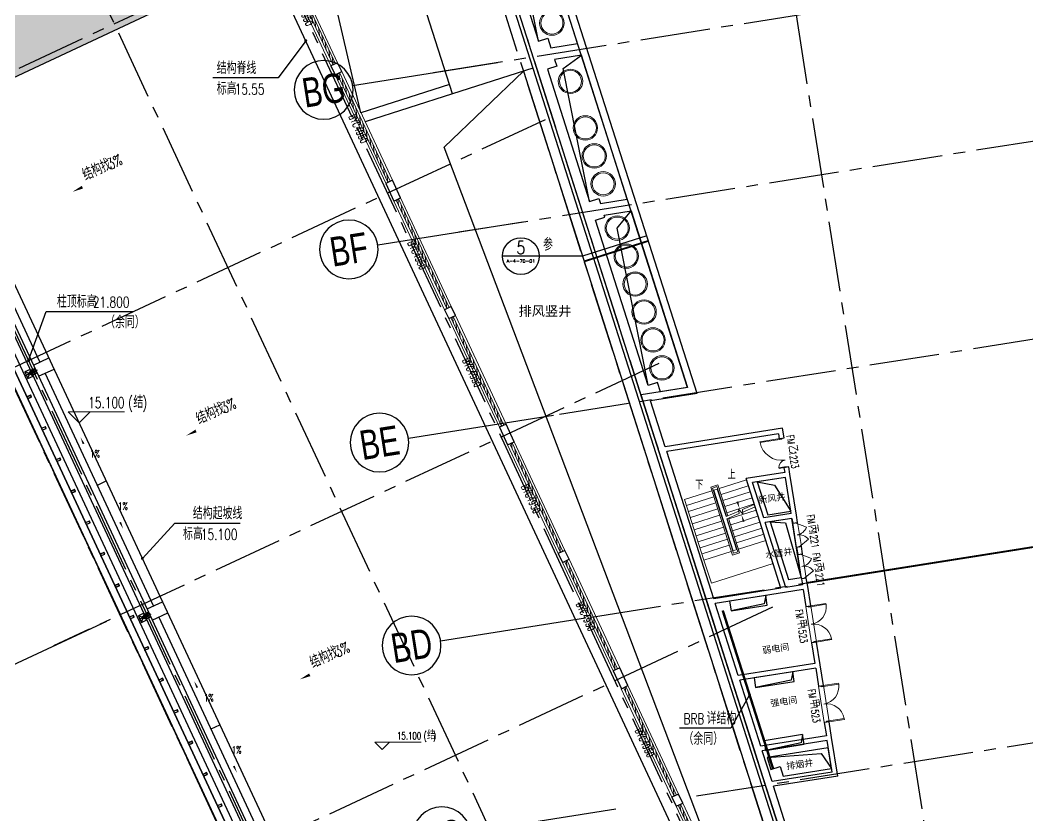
# Model space of a CAD drawing. Extents: x 162590 to 1345090, y -237084 to 1504616.
# Drawn here: x 666498 to 707707, y 131948 to 164484 of the extents above; entities that cross this region are included whole.
import ezdxf
from ezdxf.enums import TextEntityAlignment as Align

# ---------------------------------------------------------------- set-up
doc = ezdxf.new("R2010")
doc.units = 0
doc.linetypes.add('CENTER2', pattern=[28.575, 19.05, -3.175, 3.175, -3.175])
doc.layers.get('0').update_dxf_attribs({"color": 8})
doc.layers.get('Defpoints').update_dxf_attribs({"color": 8})
for name, color, linetype in [('#幕墙线-平面', 8, 'Continuous'), ('#标注', 8, 'Continuous'), ('#轴线', 8, 'CENTER2'), ('A-FLOR', 8, 'Continuous'), ('A-FLOR-PIPE', 8, 'Continuous'), ('A-FLOR-SPCL', 8, 'Continuous'), ('A-FLOR-UNDR', 8, 'Continuous'), ('A-Hole', 8, 'Continuous'), ('CURTWALL', 8, 'Continuous'), ('DIM_IDEN', 8, 'Continuous'), ('DIM_LEAD', 8, 'Continuous'), ('DOOR_FIRE_TEXT', 8, 'Continuous'), ('WALL', 8, 'Continuous'), ('WINDOW_TEXT', 8, 'Continuous'), ('xx', 8, 'Continuous'), ('建-填充', 8, 'Continuous'), ('数据中心轮廓线', 8, 'Continuous')]:
    doc.layers.add(name, color=color, linetype=linetype)
for name, color, linetype, lineweight in [('A-WALL', 8, 'Continuous', 50), ('DIM_ELEV', 8, 'Continuous', 5), ('DIM_SYMB', 8, 'Continuous', 5), ('DOOR_FIRE', 8, 'Continuous', 13), ('E-建筑条件', 8, 'Continuous', 9), ('PUB_TEXT', 8, 'Continuous', 5), ('STAIR', 8, 'Continuous', 9), ('WINDOW', 8, 'Continuous', 13), ('阻尼器布置', 8, 'Continuous', 9)]:
    doc.layers.add(name, color=color, linetype=linetype, lineweight=lineweight)
doc.styles.add('_TCH_DIM', font='SIMPLEX', dxfattribs={"bigfont": 'GBCBIG'})
doc.styles.add('_TCH_LABEL', font='COMPLEX', dxfattribs={"bigfont": 'GBCBIG'})
doc.styles.add('_TCH_WINDOW', font='SIMPLEX', dxfattribs={"height": 3.5, "bigfont": 'GBCBIG'})
doc.styles.add('JHZX', font='jrs.shx', dxfattribs={"width": 0.6, "bigfont": 'jhz.shx'})
doc.styles.get("Standard").update_dxf_attribs({"font": 'arial.ttf'})
doc.dimstyles.new('JZBZ-300', dxfattribs={"dimscale": 300, "dimtxt": 3, "dimasz": 1.5, "dimexe": 1, "dimexo": 1, "dimgap": 0.5, "dimtad": 1, "dimdec": 0, "dimdsep": 46, "dimtxsty": 'JHZX', "dimblk1": 'ARCHTICK', "dimblk2": 'ARCHTICK', "dimsah": 1, "dimcen": 0, "dimclrd": 1, "dimclre": 1, "dimclrt": 2, "dimadec": 3, "dimazin": 2, "dimtfac": 1, "dimtdec": 0, "dimtix": 1, "dimtmove": 0, "dimatfit": 3, "dimfxl": 1, "dimtolj": 1, "dimlwd": -1, "dimlwe": -1, "dimarcsym": 1})

# ---------------------------------------------------------------- blocks, each defined once
blk = doc.blocks.new('ysd-w')
at = {"layer": 'A-FLOR-PIPE'}
blk.add_circle((0, 190), 50, dxfattribs=at)
at = {"layer": 'A-FLOR-SPCL'}
for p, q in [((-150, 340), (-35, 225)), ((-150, 100), (-43, 164)), ((35, 225), (150, 340)), ((150, 100), (43, 164))]:
    blk.add_line(p, q, dxfattribs=at)
at = {"layer": 'A-FLOR-SPCL', "ltscale": 0.2}
for p, q in [((-100, 100), (100, -100)), ((-100, -100), (100, 100)), ((0, -150), (0, 390))]:
    blk.add_line(p, q, dxfattribs=at)
at = {"layer": 'A-FLOR-SPCL'}
for points in [[(-150, 100), (150, 100), (150, 340), (-150, 340)], [(-100, -100), (100, -100), (100, 100), (-100, 100)]]:
    blk.add_lwpolyline(points, close=True, dxfattribs=at)
blk = doc.blocks.new('rain-3F')
at = {"layer": '建-填充'}
h = blk.add_hatch(dxfattribs=at)
h.set_pattern_fill('沙地', color=256, scale=200)
h.set_pattern_definition([(0, (-2140296.98, 1263610.29), (200, 200), [0, -400])])
edge = h.paths.add_edge_path()
edge.add_line((-84875, 184380), (-62718, 194712))
edge.add_line((-62718, 194712), (-64614, 200653))
edge.add_arc((0, 0), 210800, 107.84949, 112.75032)
edge.add_arc((-78776, 187910), 7046, 112.9165, 210.0582)
at = {"layer": 'A-FLOR-PIPE'}
for p, q in [((-65660, 145067), (-84153, 184725)), ((-79866, 174587), (-84304, 184103)), ((-80135, 174453), (-79501, 174749)), ((-79924, 174000), (-79289, 174296)), ((-75218, 164617), (-79655, 174133)), ((-77518, 169550), (-77155, 169719)), ((-75486, 164484), (-74852, 164780)), ((-75275, 164031), (-74641, 164327)), ((-70569, 154648), (-75006, 164164)), ((-72869, 159581), (-72506, 159750))]:
    blk.add_line(p, q, dxfattribs=at)
at = {"layer": 'DIM_SYMB'}
for points in [[(-75786, 182826, 0, 0, 0), (-78541, 181541, 0, 120, 0), (-78133, 181731, 0, 0, 0)], [(-71137, 172856, 0, 0, 0), (-73892, 171572, 0, 120, 0), (-73484, 171762, 0, 0, 0)], [(-77548, 170088, 0, 0, 0), (-78211, 171510, 0, 80, 0), (-78084, 171238, 0, 0, 0)], [(-77125, 169181, 0, 0, 0), (-76462, 167759, 0, 80, 0), (-76589, 168031, 0, 0, 0)], [(-66489, 162887, 0, 0, 0), (-69243, 161602, 0, 120, 0), (-68836, 161792, 0, 0, 0)], [(-72899, 160118, 0, 0, 0), (-73562, 161540, 0, 80, 0), (-73435, 161268, 0, 0, 0)], [(-72476, 159212, 0, 0, 0), (-71813, 157790, 0, 80, 0), (-71940, 158062, 0, 0, 0)]]:
    blk.add_lwpolyline(points, format="xyseb", dxfattribs=at)
at = {"layer": 'A-FLOR-PIPE', "rotation": 114.9999999999201}
for p in [(-80120, 174184), (-75471, 164215)]:
    blk.add_blockref('ysd-w', p, dxfattribs=at)
at = {"layer": 'PUB_TEXT', "style": '_TCH_DIM', "width": 0.705882}
for p in [(-76987, 182439), (-72339, 172470), (-67690, 162500)]:
    blk.add_text('3%', height=446.2, rotation=25, dxfattribs=at).set_placement(p)
at = {"layer": 'PUB_TEXT', "style": '_TCH_DIM'}
for p in [(-77990, 181972), (-73341, 172003), (-68692, 162033)]:
    blk.add_text('结构找', height=506.4, rotation=25, dxfattribs=at).set_placement(p)
at = {"layer": 'PUB_TEXT', "style": '_TCH_DIM', "width": 0.705882}
for p in [(-77811, 170676), (-76676, 168541), (-73162, 160706), (-72028, 158571)]:
    blk.add_text('1%', height=297.5, dxfattribs=at).set_placement(p)
blk = doc.blocks.new('Hole-2F')
at = {"layer": 'A-Hole'}
for points in [[(-49162, 168484), (-49381, 169866), (-50532, 169684), (-50101, 168335)], [(-50009, 168046), (-49255, 165685), (-48732, 165768), (-49115, 168187)], [(-50184, 165031), (-51666, 164797), (-51603, 164402), (-50122, 164636)], [(-49083, 161915), (-50664, 161665), (-50601, 161270), (-49021, 161520)], [(-48677, 159347), (-50257, 159097), (-50194, 158702), (-48614, 158952)]]:
    blk.add_lwpolyline(points, close=True, dxfattribs=at)
for points in [[(-50532, 169684), (-49822, 169541), (-49162, 168484)], [(-50009, 168046), (-49383, 168003), (-48732, 165768)], [(-50184, 165031), (-50250, 164694), (-51603, 164402)], [(-49083, 161915), (-49149, 161578), (-50601, 161270)], [(-48677, 159347), (-48742, 159010), (-50194, 158702)], [(-49474, 157651), (-47496, 157965), (-47629, 158804), (-50134, 158408), (-49979, 157919), (-49601, 158042), (-49474, 157651)], [(-50134, 158408), (-47917, 158569), (-47496, 157965)]]:
    blk.add_lwpolyline(points, dxfattribs=at)
blk = doc.blocks.new('chimney')
at = {"layer": 'A-Hole'}
for points in [[(-58978, 187431), (-57878, 187606), (-60139, 194689), (-61638, 194452), (-59485, 187698), (-59104, 187819), (-58978, 187431)], [(-59482, 187699), (-60756, 194157), (-60139, 194689)], [(-57392, 181148), (-58470, 186590), (-57724, 187124)], [(-54993, 173630), (-56257, 180058), (-55694, 180763)]]:
    blk.add_lwpolyline(points, dxfattribs=at)
for points in [[(-56947, 181071), (-55848, 181245), (-57724, 187124), (-58822, 186950), (-58734, 186680), (-59115, 186557), (-57392, 181148), (-57011, 181269)], [(-54992, 173628), (-57148, 180385), (-56767, 180507), (-56794, 180589), (-55694, 180763), (-53388, 173535), (-54488, 173361), (-54614, 173751)]]:
    blk.add_lwpolyline(points, close=True, dxfattribs=at)
at = {"layer": 'E-建筑条件'}
for centre, radius in [((-60756, 194157), 500), ((-60756, 194157), 450), ((-60392, 193014), 500), ((-60392, 193014), 450), ((-60027, 191871), 500), ((-60027, 191871), 450), ((-59662, 190728), 500), ((-59662, 190728), 450), ((-59297, 189585), 500), ((-59297, 189585), 450), ((-58932, 188441), 500), ((-58932, 188441), 450), ((-58172, 186060), 500), ((-58172, 186060), 450), ((-57564, 184155), 500), ((-57564, 184155), 450), ((-57199, 183011), 500), ((-57199, 183011), 450), ((-56834, 181868), 500), ((-56834, 181868), 450), ((-56257, 180058), 500), ((-56257, 180058), 450), ((-55892, 178915), 500), ((-55892, 178915), 450), ((-55527, 177772), 500), ((-55527, 177772), 450), ((-55162, 176628), 500), ((-55162, 176628), 450), ((-54797, 175485), 500), ((-54797, 175485), 450), ((-54433, 174342), 500), ((-54433, 174342), 450)]:
    blk.add_circle(centre, radius, dxfattribs=at)
blk = doc.blocks.new('BRB-group')
at = {"layer": 'DIM_LEAD'}
for p, q in [((-50847, 160967), (-51621, 159612)), ((-51621, 159612), (-53707, 159612))]:
    blk.add_line(p, q, dxfattribs=at)
at = {"layer": 'DIM_LEAD', "const_width": 60}
blk.add_lwpolyline([(-50832, 160993, 1), (-50861, 160941, 1)], format="xyb", close=True, dxfattribs=at)
at = {"layer": '阻尼器布置', "ltscale": 0.5, "const_width": 100}
blk.add_lwpolyline([(-49886, 157948), (-51945, 164421)], dxfattribs=at)
at = {"layer": 'PUB_TEXT', "style": '_TCH_DIM'}
for s, p in [('详结构', (-52605, 159769)), ('（余同）', (-53550, 158929))]:
    blk.add_text(s, height=506.4, dxfattribs=at).set_placement(p)
at = {"layer": 'PUB_TEXT', "style": '_TCH_DIM', "width": 0.705882}
blk.add_text('BRB', height=446.2, dxfattribs=at).set_placement((-53550, 159769))
blk = doc.blocks.new('$WINLIB2D$00000039')
for points in [[(-0.5, 0.5), (-0.5, -0.5)], [(0.5, 0.5), (-0.5, 0.5)], [(0.5, -0.5), (0.5, 0.5)], [(-0.5, 0.1667), (0.5, 0.1667)], [(-0.3839, -0.1667), (-0.448, 0.1667)], [(-0.3159, -0.1667), (-0.38, 0.1667)], [(-0.2479, -0.1667), (-0.312, 0.1667)], [(-0.1799, -0.1667), (-0.244, 0.1667)], [(-0.1119, -0.1667), (-0.176, 0.1667)], [(-0.0439, -0.1667), (-0.108, 0.1667)], [(0.0241, -0.1667), (-0.04, 0.1667)], [(0.0921, -0.1667), (0.028, 0.1667)], [(0.16, -0.1667), (0.0959, 0.1667)], [(0.228, -0.1667), (0.1639, 0.1667)], [(0.296, -0.1667), (0.2319, 0.1667)], [(0.364, -0.1667), (0.2999, 0.1667)], [(0.432, -0.1667), (0.3679, 0.1667)], [(0.5, -0.1667), (0.4359, 0.1667)], [(-0.4519, -0.1667), (-0.5, 0.0836)], [(-0.5, -0.1667), (0.5, -0.1667)], [(0.5, -0.5), (-0.5, -0.5)]]:
    blk.add_lwpolyline(points)
blk = doc.blocks.new('$DorLib2D$00000225')
for p, q in [((0.475, -0.001), (0.475, 0.752)), ((0.475, 0.752), (0.5, 0.752)), ((0.5, -0.001), (0.5, 0.752)), ((-0.5, 0), (-0.5, 0.252)), ((-0.475, 0.252), (-0.5, 0.252)), ((-0.475, 0), (-0.475, 0.252)), ((-0.475, 0), (-0.5, 0)), ((0.475, -0.001), (0.5, -0.001))]:
    blk.add_line(p, q)
for centre, radius, start, end in [((0.505, -0.002), 0.755, 92.2493, 179.7238), ((-0.501, 0.003), 0.251, 359.7899, 84.0974)]:
    blk.add_arc(centre, radius, start, end)
blk = doc.blocks.new('$DorLib2D$00000002')
for p, q in [((-0.5, 0), (-0.5, 0.4875)), ((-0.475, 0.4875), (-0.5, 0.4875)), ((-0.475, 0), (-0.475, 0.4875)), ((0.475, 0), (0.475, 0.4875)), ((0.475, 0.4875), (0.5, 0.4875)), ((0.5, 0), (0.5, 0.4875)), ((-0.5, 0), (-0.475, 0)), ((0.5, 0), (0.475, 0))]:
    blk.add_line(p, q)
for centre, start, end in [((-0.4875, 0), 0, 88.53072), ((0.4875, 0), 91.46928, 180)]:
    blk.add_arc(centre, 0.4875, start, end)
blk = doc.blocks.new('$DorLib2D$00000231')
for p, q in [((-0.5, 0), (-0.25, 0.433)), ((0.5, 0), (0.25, 0.433))]:
    blk.add_line(p, q)
for centre, start, end in [((-0.5, 0), 0, 60), ((0.5, 0), 120, 180)]:
    blk.add_arc(centre, 0.5, start, end)
blk = doc.blocks.new('A$C4b599ed2')
at = {"layer": 'A-FLOR'}
blk.add_line((-52236, -58931), (-70493, -19778), dxfattribs=at)
blk.add_lwpolyline([(-84876, -26320), (-62369, -15769), (-64234, -9925, 0.021897), (-81521, -16300, 0.451211), (-84876, -26320, -9.255659)], format="xyb", dxfattribs=at)
at = {"layer": 'A-FLOR-UNDR'}
for p, q in [((-45059, -69516), (-64213, -9498)), ((-60090, -24226), (-47621, -63295)), ((-59709, -24105), (-47240, -63174)), ((-63117, -24773), (-66742, -25929)), ((-62995, -25154), (-66571, -26295)), ((-65130, -69611), (-85521, -25883))]:
    blk.add_line(p, q, dxfattribs=at)
for points in [[(-62164, -16411), (-59709, -24105), (-62995, -25154), (-64955, -19015), (-69852, -19259)], [(-66742, -25929), (-68029, -20392), (-64955, -19015)], [(-51447, -58729), (-63332, -27330), (-60090, -24226)]]:
    blk.add_lwpolyline(points, dxfattribs=at)
at = {"layer": 'A-WALL', "const_width": 75}
blk.add_lwpolyline([(-8495, -38812), (-48496, -45148)], dxfattribs=at)
at = {"layer": 'CURTWALL'}
blk.add_lwpolyline([(-1, -62800, -0.065775), (38410, -67875, 0.399227), (47733, -62819), (62643, -16931, 0.425761), (57410, -7141, 0.169589), (-81792, -15655, 0.425761), (-85792, -26010), (-65402, -69738, 0.399227), (-55532, -73621, -0.096522), (-1, -62800, -0.094813)], format="xyb", dxfattribs=at)
at = {"layer": 'DIM_ELEV'}
for p, q in [((-78261, -38611), (-78711, -38161)), ((-78711, -38161), (-76407, -38161)), ((-78261, -38611), (-77811, -38161)), ((-65877, -51957), (-66177, -51657)), ((-66177, -51657), (-64277, -51657)), ((-65877, -51957), (-65577, -51657))]:
    blk.add_line(p, q, dxfattribs=at)
at = {"layer": 'DIM_IDEN'}
for p, q in [((-55057, -30951), (-57677, -31787)), ((-59451, -31787), (-60951, -31787)), ((-57677, -31787), (-59451, -31787))]:
    blk.add_line(p, q, dxfattribs=at)
at = {"layer": 'DIM_IDEN', "const_width": 75}
blk.add_lwpolyline([(-54989, -31165), (-57608, -32001)], dxfattribs=at)
at = {"layer": 'DIM_IDEN'}
blk.add_circle((-60201, -31787), 750, dxfattribs=at)
at = {"layer": 'DIM_LEAD'}
for p, q in [((-69000, -22979), (-70127, -24501)), ((-70127, -24501), (-72797, -24501)), ((-80333, -36062), (-79610, -34051)), ((-79610, -34051), (-76041, -34051)), ((-75680, -44146), (-74353, -42708)), ((-74353, -42708), (-71684, -42708))]:
    blk.add_line(p, q, dxfattribs=at)
at = {"layer": 'DIM_LEAD', "const_width": 60}
for points in [[(-68982, -22955, 1), (-69018, -23003, 1)], [(-80343, -36091, 1), (-80322, -36034, 1)], [(-75701, -44168, 1), (-75660, -44124, 1)]]:
    blk.add_lwpolyline(points, format="xyb", close=True, dxfattribs=at)
at = {"layer": 'DIM_SYMB', "elevation": -1683}
for points in [[(-51614, -40998, 0, 0, 0), (-51259, -42113, 0, 80, 0), (-51350, -41827, 0, 0, 0)], [(-52948, -41424, 0, 0, 0), (-51966, -44501, 0, 0, 0), (-50632, -44075, 0, 0, 0), (-51180, -42361, 0, 80, 0), (-51088, -42646, 0, 0, 0)]]:
    blk.add_lwpolyline(points, format="xyseb", dxfattribs=at)
at = {"layer": 'DOOR_FIRE'}
for p, q in [((-48928, -43698), (-49085, -42710)), ((-48731, -43667), (-48887, -42679)), ((-48725, -44982), (-48882, -43994)), ((-48528, -44951), (-48684, -43963)), ((-48311, -47599), (-48545, -46118)), ((-48113, -47568), (-48348, -46086)), ((-47794, -50859), (-48029, -49377)), ((-47597, -50827), (-47831, -49346))]:
    blk.add_line(p, q, dxfattribs=at)
at = {"layer": 'STAIR'}
for p, q in [((-52438, -41230), (-52143, -41135)), ((-52143, -41135), (-51738, -42404)), ((-50979, -40932), (-52094, -41288)), ((-50900, -41180), (-52015, -41536)), ((-50979, -40932), (-50657, -41943)), ((-53504, -41738), (-52389, -41382)), ((-51550, -44011), (-52438, -41230)), ((-52363, -41269), (-52182, -41211)), ((-51511, -43936), (-52363, -41269)), ((-52332, -41364), (-52313, -41358)), ((-52170, -41312), (-52313, -41358)), ((-51523, -43835), (-52313, -41358)), ((-52253, -41612), (-52234, -41605)), ((-52182, -41211), (-51793, -42427)), ((-52151, -41306), (-52170, -41312)), ((-52170, -41312), (-51812, -42435)), ((-52072, -41554), (-52091, -41560)), ((-50821, -41428), (-51936, -41783)), ((-52714, -44215), (-53504, -41738)), ((-53425, -41986), (-52310, -41630)), ((-53346, -42233), (-52231, -41877)), ((-52174, -41859), (-52155, -41853)), ((-51993, -41801), (-52012, -41808)), ((-50742, -41675), (-51857, -42031)), ((-50663, -41923), (-51778, -42279)), ((-50657, -41943), (-51144, -42150)), ((-53267, -42481), (-52152, -42125)), ((-53188, -42729), (-52073, -42373)), ((-52095, -42107), (-52076, -42101)), ((-52016, -42355), (-51997, -42349)), ((-51914, -42049), (-51933, -42055)), ((-51835, -42297), (-51854, -42303)), ((-51291, -42213), (-51812, -42435)), ((-51276, -42315), (-51781, -42531)), ((-50584, -42171), (-51699, -42526)), ((-50505, -42418), (-51620, -42774)), ((-51119, -42327), (-51302, -42131)), ((-51302, -42131), (-51276, -42315)), ((-51144, -42150), (-51119, -42327)), ((-50626, -42038), (-51129, -42253)), ((-50626, -42038), (-50189, -43409)), ((-53109, -42976), (-51994, -42621)), ((-51937, -42602), (-51918, -42596)), ((-51858, -42850), (-51839, -42844)), ((-51781, -42531), (-51380, -43789)), ((-51756, -42545), (-51775, -42551)), ((-51763, -42523), (-51330, -43878)), ((-51707, -42499), (-51255, -43917)), ((-51677, -42792), (-51696, -42798)), ((-50426, -42666), (-51541, -43022)), ((-53030, -43224), (-51915, -42868)), ((-52951, -43472), (-51836, -43116)), ((-51779, -43098), (-51760, -43092)), ((-51598, -43040), (-51617, -43046)), ((-50347, -42914), (-51462, -43269)), ((-50268, -43161), (-51383, -43517)), ((-52872, -43719), (-51757, -43364)), ((-52793, -43967), (-51678, -43611)), ((-51700, -43345), (-51681, -43339)), ((-51621, -43593), (-51602, -43587)), ((-51519, -43288), (-51538, -43294)), ((-51440, -43535), (-51459, -43541)), ((-50189, -43409), (-51304, -43765)), ((-50189, -43409), (-51304, -43765)), ((-49885, -44362), (-50189, -43409)), ((-52714, -44215), (-51599, -43859)), ((-51599, -43859), (-52714, -44215)), ((-51255, -43917), (-51550, -44011)), ((-51361, -43783), (-51542, -43841)), ((-51542, -43841), (-51523, -43835)), ((-51330, -43878), (-51511, -43936)), ((-51361, -43783), (-51380, -43789)), ((-52714, -44215), (-52409, -45167)), ((-52409, -45167), (-49885, -44362))]:
    blk.add_line(p, q, dxfattribs=at)
at = {"layer": 'WALL'}
for p, q in [((-53389, -37165), (-60202, -15818)), ((-52997, -37407), (-59933, -15674)), ((-67697, -23881), (-67969, -24008)), ((-67528, -24244), (-67697, -23881)), ((-67969, -24008), (-67800, -24370)), ((-67800, -24370), (-67528, -24244)), ((-85249, -25756), (-64858, -69485)), ((-85067, -25672), (-64677, -69400)), ((-65457, -28684), (-65729, -28811)), ((-65729, -28811), (-65391, -29536)), ((-65119, -29410), (-65457, -28684)), ((-65391, -29536), (-65119, -29410)), ((-63048, -33850), (-63320, -33977)), ((-63320, -33977), (-63151, -34340)), ((-62879, -34213), (-63048, -33850)), ((-63151, -34340), (-62879, -34213)), ((-53389, -37165), (-55287, -37466)), ((-54560, -39745), (-55287, -37466)), ((-52997, -37407), (-54895, -37707)), ((-54295, -39587), (-54895, -37707)), ((-60808, -38654), (-61080, -38781)), ((-60470, -39379), (-60808, -38654)), ((-61080, -38781), (-60742, -39506)), ((-49497, -38827), (-54295, -39587)), ((-49664, -39056), (-54234, -39780)), ((-49664, -39056), (-49632, -39253)), ((-49435, -39222), (-49497, -38827)), ((-60742, -39506), (-60470, -39379)), ((-49632, -39253), (-49435, -39222)), ((-52576, -45961), (-54560, -39745)), ((-52312, -45803), (-54234, -39780)), ((-49413, -40636), (-50994, -40886)), ((-49247, -40407), (-49445, -40438)), ((-49445, -40438), (-49413, -40636)), ((-49200, -40703), (-49247, -40407)), ((-48934, -42383), (-49200, -40703)), ((-50436, -42636), (-50994, -40886)), ((-49382, -40834), (-50733, -41047)), ((-50271, -42493), (-50733, -41047)), ((-49147, -42315), (-49382, -40834)), ((-49147, -42315), (-50271, -42493)), ((-48887, -42679), (-48934, -42383)), ((-49564, -45368), (-50436, -42636)), ((-49116, -42513), (-50210, -42686)), ((-49364, -45336), (-50210, -42686)), ((-49116, -42513), (-49085, -42710)), ((-49085, -42710), (-48887, -42679)), ((-48731, -43667), (-48928, -43698)), ((-48684, -43963), (-48731, -43667)), ((-58399, -43820), (-58671, -43947)), ((-58671, -43947), (-58502, -44309)), ((-58230, -44182), (-58399, -43820)), ((-48928, -43698), (-48882, -43994)), ((-48882, -43994), (-48684, -43963)), ((-58502, -44309), (-58230, -44182)), ((-48686, -45229), (-49364, -45336)), ((-48528, -44951), (-48725, -44982)), ((-48725, -44982), (-48686, -45229)), ((-48473, -45296), (-48528, -44951)), ((-48348, -46086), (-48473, -45296)), ((-49564, -45368), (-52312, -45803)), ((-49418, -45547), (-52250, -45996)), ((-48655, -45426), (-49418, -45547)), ((-48655, -45426), (-48545, -46118)), ((-51576, -49094), (-52576, -45961)), ((-51312, -48935), (-52250, -45996)), ((-48545, -46118), (-48348, -46086)), ((-48113, -47568), (-48311, -47599)), ((-48311, -47599), (-48178, -48439)), ((-47964, -48506), (-48113, -47568)), ((-56159, -48623), (-56431, -48750)), ((-55821, -49348), (-56159, -48623)), ((-48178, -48439), (-51312, -48935)), ((-47831, -49346), (-47964, -48506)), ((-56431, -48750), (-56093, -49475)), ((-48146, -48636), (-51250, -49128)), ((-48146, -48636), (-48029, -49377)), ((-56093, -49475), (-55821, -49348)), ((-50654, -51985), (-51576, -49094)), ((-50389, -51826), (-51250, -49128)), ((-48029, -49377), (-47831, -49346)), ((-47597, -50827), (-47794, -50859)), ((-47794, -50859), (-47708, -51402)), ((-47495, -51469), (-47597, -50827)), ((-47708, -51402), (-50389, -51826)), ((-47245, -53050), (-47495, -51469)), ((-47677, -51599), (-50328, -52019)), ((-47474, -52883), (-47677, -51599)), ((-50192, -53430), (-50654, -51985)), ((-49928, -53272), (-50328, -52019)), ((-47474, -52883), (-49928, -53272)), ((-47245, -53050), (-49866, -53465)), ((-47255, -62634), (-50192, -53430)), ((-46969, -62542), (-49866, -53465)), ((-53750, -53789), (-54022, -53916)), ((-54022, -53916), (-53853, -54279)), ((-53581, -54152), (-53750, -53789)), ((-53853, -54279), (-53581, -54152))]:
    blk.add_line(p, q, dxfattribs=at)
at = {"layer": '数据中心轮廓线'}
blk.add_lwpolyline([(57491, -6852, 0.169589), (-81908, -15378, 0.425761), (-86064, -26137), (-65674, -69865, 0.399227), (-55419, -73899, -0.163334), (38332, -68165, 0.399227), (48018, -62911), (62928, -17024, 0.425761)], format="xyb", close=True, dxfattribs=at)
at = {"layer": 'A-FLOR-SPCL'}
blk.add_blockref('rain-3F', (-1, -210700), dxfattribs=at)
at = {"layer": 'A-Hole'}
for name in ['chimney', 'Hole-2F']:
    blk.add_blockref(name, (-1, -210700), dxfattribs=at)
at = {"layer": 'DOOR_FIRE', "zscale": 200}
for name, p, xscale, yscale, rotation in [('$DorLib2D$00000225', (-49440, -39830), 1200, 1200, 99.00000000002241), ('$DorLib2D$00000231', (-48908, -43188), 999.9999999999998, 999.9999999999998, 279.0000000000199), ('$DorLib2D$00000231', (-48705, -44472), 999.9999999999998, 999.9999999999998, 279.0000000000199), ('$DorLib2D$00000002', (-48329, -46843), -1500, 1500, 279.0000000000219), ('$DorLib2D$00000002', (-47813, -50102), -1500, 1500, 279.0000000000207)]:
    blk.add_blockref(name, p, dxfattribs=dict(at, xscale=xscale, yscale=yscale, rotation=rotation))
at = {"layer": 'WINDOW'}
ref = blk.add_blockref('$WINLIB2D$00000039', (-68868, -21724), dxfattribs=dict(at, xscale=4900, yscale=300, zscale=4900, rotation=294.9999999999864))
ref.add_attrib('A', 'BYC4950', (-69495, -21266), dxfattribs={"layer": 'WINDOW_TEXT', "height": 297.5, "rotation": 295, "style": '_TCH_WINDOW', "width": 0.705882})
ref = blk.add_blockref('$WINLIB2D$00000039', (-66628, -26527), dxfattribs=dict(at, xscale=4900, yscale=300, zscale=4900, rotation=294.9999999999864))
ref.add_attrib('A', 'BYC4950', (-67255, -26070), dxfattribs={"layer": 'WINDOW_TEXT', "height": 297.5, "rotation": 295, "style": '_TCH_WINDOW', "width": 0.705882})
ref = blk.add_blockref('$WINLIB2D$00000039', (-64219, -31693), dxfattribs=dict(at, xscale=4900, yscale=300, zscale=4900, rotation=294.9999999999864))
ref.add_attrib('A', 'BYC4950', (-64847, -31236), dxfattribs={"layer": 'WINDOW_TEXT', "height": 297.5, "rotation": 295, "style": '_TCH_WINDOW', "width": 0.705882})
ref = blk.add_blockref('$WINLIB2D$00000039', (-61979, -36497), dxfattribs=dict(at, xscale=4900, yscale=300, zscale=4900, rotation=294.9999999999864))
ref.add_attrib('A', 'BYC4950', (-62607, -36039), dxfattribs={"layer": 'WINDOW_TEXT', "height": 297.5, "rotation": 295, "style": '_TCH_WINDOW', "width": 0.705882})
ref = blk.add_blockref('$WINLIB2D$00000039', (-59571, -41663), dxfattribs=dict(at, xscale=4900, yscale=300, zscale=4900, rotation=294.9999999999864))
ref.add_attrib('A', 'BYC4950', (-60198, -41205), dxfattribs={"layer": 'WINDOW_TEXT', "height": 297.5, "rotation": 295, "style": '_TCH_WINDOW', "width": 0.705882})
ref = blk.add_blockref('$WINLIB2D$00000039', (-57331, -46466), dxfattribs=dict(at, xscale=4900, yscale=300, zscale=4900, rotation=294.9999999999864))
ref.add_attrib('A', 'BYC4950', (-57958, -46008), dxfattribs={"layer": 'WINDOW_TEXT', "height": 297.5, "rotation": 295, "style": '_TCH_WINDOW', "width": 0.705882})
ref = blk.add_blockref('$WINLIB2D$00000039', (-54922, -51632), dxfattribs=dict(at, xscale=4900, yscale=300, zscale=4900, rotation=294.9999999999864))
ref.add_attrib('A', 'BYC4950', (-55549, -51174), dxfattribs={"layer": 'WINDOW_TEXT', "height": 297.5, "rotation": 295, "style": '_TCH_WINDOW', "width": 0.705882})
ref = blk.add_blockref('$WINLIB2D$00000039', (-52682, -56436), dxfattribs=dict(at, xscale=4900, yscale=300, zscale=4900, rotation=294.9999999999864))
ref.add_attrib('A', 'BYC4950', (-53309, -55978), dxfattribs={"layer": 'WINDOW_TEXT', "height": 297.5, "rotation": 295, "style": '_TCH_WINDOW', "width": 0.705882})
at = {"layer": 'xx'}
blk.add_blockref('BRB-group', (-1, -210700), dxfattribs=at)
at = {"layer": 'DOOR_FIRE_TEXT', "style": '_TCH_WINDOW', "width": 0.705882}
for s, p in [('FM', (-49344, -39124)), ('1223', (-49240, -39781)), ('FM', (-48511, -42379)), ('1221', (-48407, -43036)), ('FM', (-48285, -43940)), ('1221', (-48181, -44597)), ('FM', (-48984, -46255)), ('1523', (-48880, -46913)), ('FM', (-48468, -49515)), ('1523', (-48364, -50172))]:
    blk.add_text(s, height=297.5, rotation=279, dxfattribs=at).set_placement(p)
at = {"layer": 'DOOR_FIRE_TEXT', "style": '_TCH_WINDOW'}
for s, p in [('乙', (-49279, -39539)), ('丙', (-48446, -42794)), ('丙', (-48220, -44355)), ('甲', (-48918, -46670)), ('甲', (-48402, -49929))]:
    blk.add_text(s, height=338, rotation=279, dxfattribs=at).set_placement(p)
at = {"layer": 'PUB_TEXT', "style": '_TCH_DIM'}
for s, height, p in [('结构脊线', 506.4, (-72640, -24344)), ('标高', 506.4, (-72640, -25184)), ('参', 506, (-59294, -31561)), ('柱顶标高', 506.4, (-79173, -33894)), ('（余同）', 506.4, (-77206, -34734)), ('结', 506, (-76047, -38004)), ('上', 338, (-51751, -40898)), ('下', 338, (-53075, -41324)), ('结构起坡线', 506.4, (-73617, -42550)), ('标高', 506.4, (-74018, -43390)), ('结', 338, (-64037, -51552))]:
    blk.add_text(s, height=height, dxfattribs=at).set_placement(p)
at = {"layer": 'PUB_TEXT', "style": '_TCH_DIM', "width": 0.705882}
for s, height, p in [('15.55', 446.2, (-71902, -25184)), ('21.800', 446.2, (-77698, -33894)), ('(', 446, (-76257, -38004)), (')', 446, (-75679, -38004)), ('15.100', 446.2, (-77892, -38004)), ('15.100', 446.2, (-73281, -43390)), ('15.100', 297.5, (-65267, -51552)), ('(', 298, (-64177, -51552)), (')', 298, (-63792, -51552))]:
    blk.add_text(s, height=height, dxfattribs=at).set_placement(p)
at = {"layer": 'PUB_TEXT', "style": '_TCH_LABEL'}
for s, height, p, p2 in [('5', 522, (-60375, -31704), (-60027, -31704)), ('A-4-70-01', 129.5, (-60784, -32054), (-59618, -32054))]:
    blk.add_text(s, height=height, dxfattribs=at).set_placement(p, p2, align=Align.FIT)
at = {"layer": 'PUB_TEXT'}
blk.add_text('排风竖井', height=396.5, dxfattribs=at).set_placement((-60298, -34232))
for s, p in [('新风井', (-50467, -41901)), ('水管井', (-50180, -44142)), ('弱电间', (-50310, -48046)), ('强电间', (-49982, -50211)), ('排烟井', (-49326, -52780))]:
    blk.add_text(s, height=264.3, rotation=8.3414, dxfattribs=at).set_placement(p)
blk = doc.blocks.new('*U48')
blk.add_line((20, 0), (0, 0))
blk.add_circle((24, 0), 4)
at = {"style": 'JHZX', "width": 0.75}
blk.add_attdef('AXES', text='', height=4, dxfattribs=at).set_placement((24, 0), align=Align.MIDDLE_CENTER)
blk = doc.blocks.new('_ARCHTICK')
at = {"color": 0, "linetype": 'ByBlock', "const_width": 0.15}
blk.add_lwpolyline([(-0.5, -0.5), (0.5, 0.5)], dxfattribs=at)
blk = doc.blocks.new('*D1396')
at = {"layer": '#标注', "color": 8, "ltscale": 300, "transparency": 16777216}
for p, q in [((815530, 186296), (817059, 191004)), ((653692, 176398), (651600, 180884))]:
    blk.add_line(p, q, dxfattribs=at)
blk.add_arc((747175, -24078), 225850, 72, 115, dxfattribs=at)
at = {"layer": 'Defpoints', "color": 0, "ltscale": 300, "transparency": 16777216}
for p in [(761619, 201310), (815437, 186011), (653819, 176126), (747175, -24078)]:
    blk.add_point(p, dxfattribs=at)
at = {"layer": '#标注', "color": 8, "ltscale": 300, "transparency": 16777216, "xscale": 450, "yscale": 450, "zscale": 450}
for p, rotation in [((816967, 190718), 341.9999999957651), ((651727, 180612), 205.0000000052078)]:
    blk.add_blockref('_ARCHTICK', p, dxfattribs=dict(at, rotation=rotation))
at = {"layer": '#标注', "color": 8, "ltscale": 300, "transparency": 16777216, "insert": (733351, 201950), "char_height": 900, "attachment_point": 5, "rotation": 3.5, "style": 'JHZX'}
blk.add_mtext('\\A1;43°', dxfattribs=at)
blk = doc.blocks.new('*D1400')
at = {"layer": '#标注', "color": 8, "ltscale": 300, "transparency": 16777216}
for p, q in [((712572, 194399), (711985, 198103)), ((679923, 186651), (678783, 190223))]:
    blk.add_line(p, q, dxfattribs=at)
blk.add_arc((747175, -24078), 224650, 99, 107.7, dxfattribs=at)
at = {"layer": 'Defpoints', "color": 0, "ltscale": 300, "transparency": 16777216}
for p in [(700851, 195744), (712619, 194103), (680014, 186365), (747175, -24078)]:
    blk.add_point(p, dxfattribs=at)
at = {"layer": '#标注', "color": 8, "ltscale": 300, "transparency": 16777216, "xscale": 450, "yscale": 450, "zscale": 450}
for p, rotation in [((712032, 197806), 9.000000000000254), ((678874, 189938), 197.6999999998196)]:
    blk.add_blockref('_ARCHTICK', p, dxfattribs=dict(at, rotation=rotation))
at = {"layer": '#标注', "color": 8, "ltscale": 300, "transparency": 16777216, "insert": (695165, 195085), "char_height": 900, "attachment_point": 5, "rotation": 13.35, "style": 'JHZX'}
blk.add_mtext('\\A1;8.7°', dxfattribs=at)
blk = doc.blocks.new('*D1401')
at = {"layer": '#标注', "color": 8, "ltscale": 300, "transparency": 16777216}
for p, q in [((679923, 186651), (678783, 190223)), ((653692, 176398), (652107, 179796))]:
    blk.add_line(p, q, dxfattribs=at)
blk.add_arc((747175, -24078), 224650, 107.7, 115, dxfattribs=at)
at = {"layer": 'Defpoints', "color": 0, "ltscale": 300, "transparency": 16777216}
for p in [(669849, 186845), (680014, 186365), (653819, 176126), (747175, -24078)]:
    blk.add_point(p, dxfattribs=at)
at = {"layer": '#标注', "color": 8, "ltscale": 300, "transparency": 16777216, "xscale": 450, "yscale": 450, "zscale": 450}
for p, rotation in [((678874, 189938), 17.69999999981978), ((652234, 179524), 205.0000000052079)]:
    blk.add_blockref('_ARCHTICK', p, dxfattribs=dict(at, rotation=rotation))
at = {"layer": '#标注', "color": 8, "ltscale": 300, "transparency": 16777216, "insert": (665170, 185714), "char_height": 900, "attachment_point": 5, "rotation": 21.35, "style": 'JHZX'}
blk.add_mtext('\\A1;7.3°', dxfattribs=at)
blk = doc.blocks.new('*D1238')
at = {"layer": '#标注', "color": 8, "ltscale": 300, "transparency": 16777216}
for p, q in [((815530, 186296), (817059, 191004)), ((653692, 176398), (651600, 180884))]:
    blk.add_line(p, q, dxfattribs=at)
blk.add_arc((747175, -24078), 225850, 72, 115, dxfattribs=at)
at = {"layer": 'Defpoints', "color": 0, "ltscale": 300, "transparency": 16777216}
for p in [(761619, 201310), (815437, 186011), (653819, 176126), (747175, -24078)]:
    blk.add_point(p, dxfattribs=at)
at = {"layer": '#标注', "color": 8, "ltscale": 300, "transparency": 16777216, "xscale": 450, "yscale": 450, "zscale": 450}
for p, rotation in [((816967, 190718), 341.9999999957651), ((651727, 180612), 205.0000000052078)]:
    blk.add_blockref('_ARCHTICK', p, dxfattribs=dict(at, rotation=rotation))
at = {"layer": '#标注', "color": 8, "ltscale": 300, "transparency": 16777216, "insert": (733351, 201950), "char_height": 900, "attachment_point": 5, "rotation": 3.5, "style": 'JHZX'}
blk.add_mtext('\\A1;43°', dxfattribs=at)
blk = doc.blocks.new('*D1242')
at = {"layer": '#标注', "color": 8, "ltscale": 300, "transparency": 16777216}
for p, q in [((712572, 194399), (711985, 198103)), ((679923, 186651), (678783, 190223))]:
    blk.add_line(p, q, dxfattribs=at)
blk.add_arc((747175, -24078), 224650, 99, 107.7, dxfattribs=at)
at = {"layer": 'Defpoints', "color": 0, "ltscale": 300, "transparency": 16777216}
for p in [(700851, 195744), (712619, 194103), (680014, 186365), (747175, -24078)]:
    blk.add_point(p, dxfattribs=at)
at = {"layer": '#标注', "color": 8, "ltscale": 300, "transparency": 16777216, "xscale": 450, "yscale": 450, "zscale": 450}
for p, rotation in [((712032, 197806), 9.000000000000254), ((678874, 189938), 197.6999999998196)]:
    blk.add_blockref('_ARCHTICK', p, dxfattribs=dict(at, rotation=rotation))
at = {"layer": '#标注', "color": 8, "ltscale": 300, "transparency": 16777216, "insert": (695165, 195085), "char_height": 900, "attachment_point": 5, "rotation": 13.35, "style": 'JHZX'}
blk.add_mtext('\\A1;8.7°', dxfattribs=at)
blk = doc.blocks.new('*D1243')
at = {"layer": '#标注', "color": 8, "ltscale": 300, "transparency": 16777216}
for p, q in [((679923, 186651), (678783, 190223)), ((653692, 176398), (652107, 179796))]:
    blk.add_line(p, q, dxfattribs=at)
blk.add_arc((747175, -24078), 224650, 107.7, 115, dxfattribs=at)
at = {"layer": 'Defpoints', "color": 0, "ltscale": 300, "transparency": 16777216}
for p in [(669849, 186845), (680014, 186365), (653819, 176126), (747175, -24078)]:
    blk.add_point(p, dxfattribs=at)
at = {"layer": '#标注', "color": 8, "ltscale": 300, "transparency": 16777216, "xscale": 450, "yscale": 450, "zscale": 450}
for p, rotation in [((678874, 189938), 17.69999999981978), ((652234, 179524), 205.0000000052079)]:
    blk.add_blockref('_ARCHTICK', p, dxfattribs=dict(at, rotation=rotation))
at = {"layer": '#标注', "color": 8, "ltscale": 300, "transparency": 16777216, "insert": (665170, 185714), "char_height": 900, "attachment_point": 5, "rotation": 21.35, "style": 'JHZX'}
blk.add_mtext('\\A1;7.3°', dxfattribs=at)
blk = doc.blocks.new('*D1322')
at = {"layer": '#标注', "color": 8, "ltscale": 300, "transparency": 16777216}
for p, q in [((815530, 186296), (817059, 191004)), ((653692, 176398), (651600, 180884))]:
    blk.add_line(p, q, dxfattribs=at)
blk.add_arc((747175, -24078), 225850, 72, 115, dxfattribs=at)
at = {"layer": 'Defpoints', "color": 0, "ltscale": 300, "transparency": 16777216}
for p in [(761619, 201310), (815437, 186011), (653819, 176126), (747175, -24078)]:
    blk.add_point(p, dxfattribs=at)
at = {"layer": '#标注', "color": 8, "ltscale": 300, "transparency": 16777216, "xscale": 450, "yscale": 450, "zscale": 450}
for p, rotation in [((816967, 190718), 341.9999999957651), ((651727, 180612), 205.0000000052078)]:
    blk.add_blockref('_ARCHTICK', p, dxfattribs=dict(at, rotation=rotation))
at = {"layer": '#标注', "color": 8, "ltscale": 300, "transparency": 16777216, "insert": (733351, 201950), "char_height": 900, "attachment_point": 5, "rotation": 3.5, "style": 'JHZX'}
blk.add_mtext('\\A1;43°', dxfattribs=at)
blk = doc.blocks.new('*D1326')
at = {"layer": '#标注', "color": 8, "ltscale": 300, "transparency": 16777216}
for p, q in [((712572, 194399), (711985, 198103)), ((679923, 186651), (678783, 190223))]:
    blk.add_line(p, q, dxfattribs=at)
blk.add_arc((747175, -24078), 224650, 99, 107.7, dxfattribs=at)
at = {"layer": 'Defpoints', "color": 0, "ltscale": 300, "transparency": 16777216}
for p in [(700851, 195744), (712619, 194103), (680014, 186365), (747175, -24078)]:
    blk.add_point(p, dxfattribs=at)
at = {"layer": '#标注', "color": 8, "ltscale": 300, "transparency": 16777216, "xscale": 450, "yscale": 450, "zscale": 450}
for p, rotation in [((712032, 197806), 9.000000000000254), ((678874, 189938), 197.6999999998196)]:
    blk.add_blockref('_ARCHTICK', p, dxfattribs=dict(at, rotation=rotation))
at = {"layer": '#标注', "color": 8, "ltscale": 300, "transparency": 16777216, "insert": (695165, 195085), "char_height": 900, "attachment_point": 5, "rotation": 13.35, "style": 'JHZX'}
blk.add_mtext('\\A1;8.7°', dxfattribs=at)
blk = doc.blocks.new('*D1327')
at = {"layer": '#标注', "color": 8, "ltscale": 300, "transparency": 16777216}
for p, q in [((679923, 186651), (678783, 190223)), ((653692, 176398), (652107, 179796))]:
    blk.add_line(p, q, dxfattribs=at)
blk.add_arc((747175, -24078), 224650, 107.7, 115, dxfattribs=at)
at = {"layer": 'Defpoints', "color": 0, "ltscale": 300, "transparency": 16777216}
for p in [(669849, 186845), (680014, 186365), (653819, 176126), (747175, -24078)]:
    blk.add_point(p, dxfattribs=at)
at = {"layer": '#标注', "color": 8, "ltscale": 300, "transparency": 16777216, "xscale": 450, "yscale": 450, "zscale": 450}
for p, rotation in [((678874, 189938), 17.69999999981978), ((652234, 179524), 205.0000000052079)]:
    blk.add_blockref('_ARCHTICK', p, dxfattribs=dict(at, rotation=rotation))
at = {"layer": '#标注', "color": 8, "ltscale": 300, "transparency": 16777216, "insert": (665170, 185714), "char_height": 900, "attachment_point": 5, "rotation": 21.35, "style": 'JHZX'}
blk.add_mtext('\\A1;7.3°', dxfattribs=at)
blk = doc.blocks.new('lz')
at = {"layer": '#幕墙线-平面', "ltscale": 250}
for points in [[(-33, 0, -0.414214), (-40, 7), (-40, 172, -0.414214), (-33, 180), (32, 180, -0.414214), (40, 172), (40, 7, -0.414214), (32, 0)], [(-33, 6, -0.414214), (-34, 7), (-34, 172, -0.414214), (-33, 174), (32, 174, -0.414214), (34, 172), (34, 7, -0.414214), (32, 6)]]:
    blk.add_lwpolyline(points, format="xyb", close=True, dxfattribs=at)

msp = doc.modelspace()

# ---------------------------------------------------------------- linework, layer by layer
at = {"layer": '#幕墙线-平面'}
msp.add_lwpolyline([(804667.4, 179769.9, -0.4257611), (810104.3, 169598.2), (795194.6, 123710.9, -0.3992271), (785508.5, 118457.6, 0.131617), (709125.3, 118533.5, 0.0310521), (691756.9, 112723.5, -0.3992271), (681502.8, 116757.2), (661112, 160485.4, -0.4257611), (665268.7, 171244, -0.0303466), (689515, 179722.5, -0.1385295)], format="xyb", close=True, dxfattribs=at)
msp.add_lwpolyline([(804586, 179481.2, -0.4257611), (809819, 169690.9), (794909.3, 123803.6, -0.3992271), (785586.4, 118747.3, 0.131617), (709047.9, 118823.3, 0.0310521), (691644.3, 113001.5, -0.3992271), (681774.7, 116884), (661383.9, 160612.2, -0.4257611), (665384.7, 170967.3, -0.0303466), (689596.7, 179433.8, -0.1385295), (804586, 179481.2)], format="xyb", dxfattribs=at)
at = {"layer": '#轴线', "ltscale": 150}
for p, q in [((705340.2, 107008.5), (680014.3, 186365.2)), ((702465.2, 114208.2), (679490.5, 186197.3)), ((706064.4, 115307.2), (694988.9, 185235.5)), ((701811.6, 113903.4), (671805.7, 178251.3)), ((689022.9, 100630.2), (653818.8, 176125.6)), ((695286.2, 110860.6), (665280.3, 175208.4)), ((687129.4, 107057), (657123.5, 171404.9)), ((684576.4, 170965.8), (658569.7, 158838.7)), ((683408.1, 162342), (735379.8, 170573.5)), ((684440.6, 155823.3), (736412.3, 164054.8)), ((687973.5, 160412.7), (663218.5, 148869.3)), ((688548.2, 148374.1), (737663.7, 156153.3)), ((692622.3, 150443.4), (667867.3, 138899.9)), ((689862.3, 140077.6), (738977.8, 147856.7)), ((697271.1, 140474), (672516.1, 128930.5)), ((694163.3, 132760.3), (740213.6, 140054))]:
    msp.add_line(p, q, dxfattribs=at)

# ---------------------------------------------------------------- block references
at = {"layer": '#标注'}
ref = msp.add_blockref('*U48', (686021.7, 162756), dxfattribs=dict(at, xscale=-300.0000000000001, yscale=300.0000000000001, rotation=8.999999999989097))
ref.add_attrib('AXES', 'BG', dxfattribs={"layer": '0', "height": 1200, "rotation": 9, "style": 'JHZX', "width": 0.75}).set_placement((678910.4, 161629.6), align=Align.MIDDLE_CENTER)
ref = msp.add_blockref('*U48', (687054.2, 156237.2), dxfattribs=dict(at, xscale=-300.0000000000001, yscale=300.0000000000001, rotation=8.999999999989097))
ref.add_attrib('AXES', 'BF', dxfattribs={"layer": '0', "height": 1200, "rotation": 9, "style": 'JHZX', "width": 0.75}).set_placement((679942.8, 155110.9), align=Align.MIDDLE_CENTER)
ref = msp.add_blockref('*U48', (688305.7, 148335.7), dxfattribs=dict(at, xscale=-300.0000000000001, yscale=300.0000000000001, rotation=8.999999999989097))
ref.add_attrib('AXES', 'BE', dxfattribs={"layer": '0', "height": 1200, "rotation": 9, "style": 'JHZX', "width": 0.75}).set_placement((681194.3, 147209.4), align=Align.MIDDLE_CENTER)
ref = msp.add_blockref('*U48', (670042.5, 139914.2), dxfattribs=dict(at, xscale=-300.0000000000001, yscale=300.0000000000002, rotation=24.99999999997769))
ref.add_attrib('AXES', 'AC', dxfattribs={"layer": '0', "height": 1200, "rotation": 25, "style": 'JHZX', "width": 0.75}).set_placement((663517, 136871.4), align=Align.MIDDLE_CENTER)
ref = msp.add_blockref('*U48', (689619.7, 140039.1), dxfattribs=dict(at, xscale=-300.0000000000001, yscale=300.0000000000001, rotation=8.999999999989097))
ref.add_attrib('AXES', 'BD', dxfattribs={"layer": '0', "height": 1200, "rotation": 9, "style": 'JHZX', "width": 0.75}).set_placement((682508.4, 138912.8), align=Align.MIDDLE_CENTER)
ref = msp.add_blockref('*U48', (690855.6, 132236.4), dxfattribs=dict(at, xscale=-300.0000000000001, yscale=300.0000000000001, rotation=8.999999999989097))
ref.add_attrib('AXES', 'BC', dxfattribs={"layer": '0', "height": 1200, "rotation": 9, "style": 'JHZX', "width": 0.75}).set_placement((683744.2, 131110.1), align=Align.MIDDLE_CENTER)
at = {"ltscale": 300}
msp.add_blockref('A$C4b599ed2', (747176.4, 186622.3), dxfattribs=at)
at = {"xscale": -1, "rotation": 294.9999999999494}
for p in [(666781.2, 149037.7), (667381.2, 147751), (667980.6, 146465.6), (668580.6, 145178.7), (669180, 143893.5), (669780.1, 142606.5), (670379.4, 141321.4), (670979.6, 140034.3), (671578.8, 138749.3), (672179, 137462), (672778.1, 136177.2), (673378.5, 134889.8), (673977.5, 133605.1), (674577.9, 132317.5)]:
    msp.add_blockref('lz', p, dxfattribs=at)

# ---------------------------------------------------------------- dimensions: what is measured, and where the dimension line sits
at = {"layer": '#标注', "ltscale": 300}
for base, p1, p2, picture, middle in [((761618.7, 201309.9), (815437, 186010.6), (653818.8, 176125.6), '*D1396', (733350.7, 201949.9)), ((761618.7, 201309.9), (815437, 186010.6), (653818.8, 176125.6), '*D1238', (733350.7, 201949.9)), ((761618.7, 201309.9), (815437, 186010.6), (653818.8, 176125.6), '*D1322', (733350.7, 201949.9)), ((700851.4, 195744.3), (712618.8, 194102.6), (680014.3, 186365.2), '*D1400', (695165.2, 195085.5)), ((700851.4, 195744.3), (712618.8, 194102.6), (680014.3, 186365.2), '*D1242', (695165.2, 195085.5)), ((700851.4, 195744.3), (712618.8, 194102.6), (680014.3, 186365.2), '*D1326', (695165.2, 195085.5)), ((669849.3, 186844.8), (680014.3, 186365.2), (653818.8, 176125.6), '*D1401', (665169.7, 185714.2)), ((669849.3, 186844.8), (680014.3, 186365.2), (653818.8, 176125.6), '*D1243', (665169.7, 185714.2)), ((669849.3, 186844.8), (680014.3, 186365.2), (653818.8, 176125.6), '*D1327', (665169.7, 185714.2))]:
    dim = msp.add_angular_dim_3p(base=base, center=(747175.2, -24077.7), p1=p1, p2=p2, dimstyle='JZBZ-300', override={"dimclrd": 8, "dimclre": 8, "dimclrt": 8}, dxfattribs=at)
    dim.commit()
    dim.dimension.update_dxf_attribs({"geometry": picture, "text_midpoint": middle})

doc.saveas('drawing.dxf')
